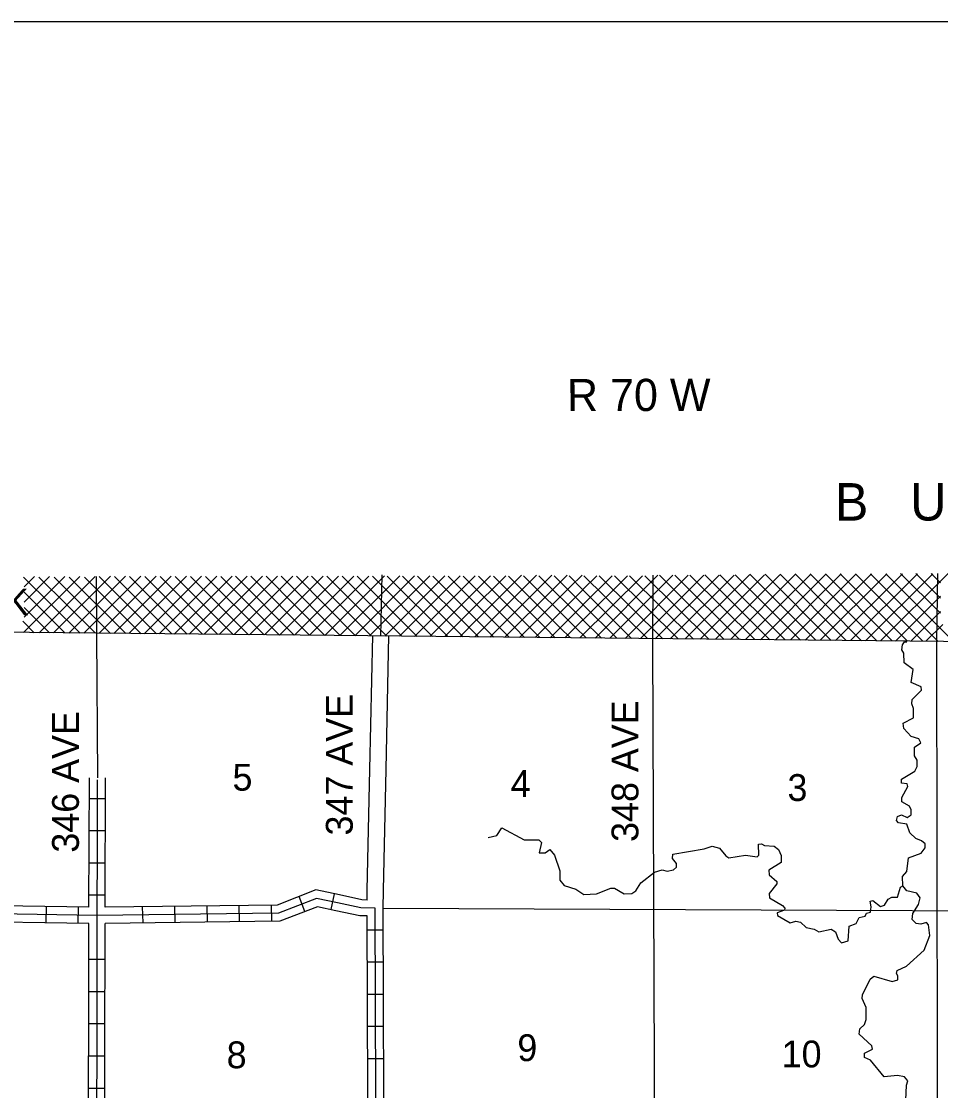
# Model space of a CAD drawing. Extents: x 1375158 to 1907859, y 15619447 to 16161288.
# Drawn here: x 1568885 to 1586014, y 16136252 to 16156185 of the extents above; entities that cross this region are included whole.
import ezdxf

# ---------------------------------------------------------------- set-up
doc = ezdxf.new("R2010")
doc.units = 0
for name, color, linetype in [('L10', 7, 'Continuous'), ('L11', 7, 'Continuous'), ('L13', 7, 'Continuous'), ('L14', 7, 'Continuous'), ('L2', 7, 'Continuous'), ('L23', 7, 'Continuous'), ('L3', 7, 'Continuous'), ('L30', 7, 'Continuous'), ('L51', 7, 'Continuous'), ('L8', 7, 'Continuous')]:
    doc.layers.add(name, color=color, linetype=linetype)

msp = doc.modelspace()

# ---------------------------------------------------------------- linework, layer by layer
at = {"layer": 'L10'}
for p, q in [((1575331, 16139990), (1575380, 16142239)), ((1575634, 16139989), (1575682, 16142239))]:
    msp.add_line(p, q, dxfattribs=at)
at = {"layer": 'L11'}
for p, q in [((1575380, 16142239), (1575435, 16144735)), ((1575682, 16142239), (1575735, 16144735))]:
    msp.add_line(p, q, dxfattribs=at)
at = {"layer": 'L13'}
for points in [[(1570310, 16142086), (1570294, 16144744)], [(1580735, 16124079), (1580652, 16144610)], [(1585960, 16132802), (1585943, 16144619)], [(1575627, 16139652), (1591118, 16139585)]]:
    msp.add_lwpolyline(points, dxfattribs=at)
at = {"layer": 'L2'}
msp.add_lwpolyline([(1591118, 16144577), (1565243, 16144827)], dxfattribs=at)
at = {"layer": 'L23'}
msp.add_line((1497554, 16156185), (1781288, 16156185), dxfattribs=at)
at = {"layer": 'L3'}
for points in [[(1585310, 16140069), (1585302, 16140244), (1585385, 16140335), (1585418, 16140594), (1585652, 16140677), (1585727, 16140777), (1585727, 16140852), (1585660, 16140910), (1585552, 16140952), (1585443, 16141060), (1585385, 16141219), (1585227, 16141244), (1585193, 16141285), (1585210, 16141360), (1585285, 16141394), (1585393, 16141344), (1585468, 16141394), (1585468, 16141485), (1585435, 16141552), (1585293, 16141635), (1585293, 16141719), (1585402, 16141919), (1585393, 16141969), (1585285, 16141985), (1585285, 16142060), (1585535, 16142210), (1585577, 16142294), (1585577, 16142410), (1585527, 16142494), (1585527, 16142652), (1585643, 16142735), (1585610, 16142810), (1585468, 16142852), (1585327, 16143002), (1585318, 16143102), (1585510, 16143202), (1585510, 16143377), (1585477, 16143460), (1585485, 16143544), (1585660, 16143719), (1585652, 16143777), (1585468, 16143860), (1585502, 16144102), (1585335, 16144227), (1585327, 16144410), (1585293, 16144469), (1585302, 16144560), (1585343, 16144619), (1585385, 16144619)], [(1577585, 16140969), (1577743, 16141010), (1577835, 16141152), (1578252, 16140927), (1578527, 16140927), (1578577, 16140877), (1578535, 16140685), (1578643, 16140685), (1578735, 16140744), (1578818, 16140644), (1578918, 16140352), (1578918, 16140177), (1579002, 16140077), (1579218, 16140010), (1579368, 16139910), (1579602, 16139919), (1579868, 16140027), (1579935, 16140027), (1580118, 16139919), (1580260, 16139927), (1580335, 16139977), (1580427, 16140127), (1580685, 16140327), (1580827, 16140369), (1580918, 16140344), (1581035, 16140369), (1581093, 16140419), (1581093, 16140485), (1581018, 16140577), (1581027, 16140660), (1581610, 16140760), (1581760, 16140810), (1581893, 16140769), (1582010, 16140627), (1582068, 16140594), (1582377, 16140644), (1582593, 16140610), (1582627, 16140644), (1582618, 16140844), (1582677, 16140852), (1582735, 16140819)], [(1582735, 16140819), (1582910, 16140810), (1582993, 16140744), (1583043, 16140635), (1583043, 16140502), (1582810, 16140360), (1582818, 16140277), (1582960, 16140152), (1582960, 16140110), (1582818, 16139927), (1582827, 16139844), (1583068, 16139702), (1583110, 16139652), (1583102, 16139619), (1582968, 16139569), (1582977, 16139519), (1583210, 16139377), (1583318, 16139410), (1583402, 16139394), (1583510, 16139294), (1583660, 16139260), (1583743, 16139210), (1583977, 16139260), (1584052, 16139210), (1584102, 16139077), (1584168, 16139010), (1584293, 16139044), (1584310, 16139319), (1584443, 16139369), (1584493, 16139477), (1584610, 16139502), (1584635, 16139560), (1584710, 16139577), (1584718, 16139677), (1584702, 16139785), (1584752, 16139794), (1584893, 16139685), (1584968, 16139710), (1585035, 16139819), (1585102, 16139860), (1585210, 16139860), (1585268, 16140044), (1585310, 16140069)], [(1585360, 16135935), (1585377, 16136352), (1585402, 16136435), (1585343, 16136510), (1585210, 16136535), (1584960, 16136510), (1584710, 16136819), (1584593, 16136869), (1584593, 16136952), (1584743, 16137027), (1584735, 16137085), (1584493, 16137302), (1584510, 16137402), (1584593, 16137485), (1584627, 16137577), (1584627, 16137802), (1584552, 16137969), (1584560, 16138035), (1584702, 16138327), (1584768, 16138385), (1585110, 16138285), (1585218, 16138319), (1585218, 16138394), (1585193, 16138435), (1585202, 16138494), (1585377, 16138569), (1585710, 16138869), (1585810, 16139144), (1585785, 16139344), (1585752, 16139385), (1585643, 16139352), (1585560, 16139369), (1585485, 16139444), (1585493, 16139552), (1585602, 16139719), (1585635, 16139844), (1585568, 16139935), (1585385, 16139977), (1585310, 16140069)]]:
    msp.add_lwpolyline(points, dxfattribs=at)
at = {"layer": 'L51'}
for points in [[(1568925, 16144791), (1569977, 16145835)], [(1569981, 16144781), (1568927, 16145827)], [(1568935, 16145077), (1569694, 16145835)], [(1568935, 16145360), (1569410, 16145835)], [(1568935, 16145644), (1569127, 16145835)], [(1570267, 16144778), (1569210, 16145827)], [(1569214, 16144788), (1570260, 16145835)], [(1569486, 16144786), (1570544, 16145844)], [(1570545, 16144776), (1569494, 16145827)], [(1569767, 16144783), (1570827, 16145844)], [(1570831, 16144773), (1569777, 16145827)], [(1570047, 16144780), (1571110, 16145844)], [(1571117, 16144770), (1570060, 16145827)], [(1570294, 16144744), (1570285, 16145835)], [(1571403, 16144767), (1570335, 16145835)], [(1570336, 16144778), (1571394, 16145844)], [(1570608, 16144775), (1571677, 16145844)], [(1571689, 16144765), (1570619, 16145835)], [(1570889, 16144772), (1571960, 16145844)], [(1571976, 16144762), (1570902, 16145835)], [(1571170, 16144770), (1572244, 16145844)], [(1572262, 16144759), (1571185, 16145835)], [(1571450, 16144767), (1572527, 16145844)], [(1572548, 16144756), (1571469, 16145835)], [(1571731, 16144764), (1572810, 16145844)], [(1572834, 16144753), (1571752, 16145835)], [(1572011, 16144761), (1573094, 16145844)], [(1573120, 16144751), (1572035, 16145835)], [(1572292, 16144759), (1573377, 16145844)], [(1573406, 16144748), (1572319, 16145835)], [(1572573, 16144756), (1573660, 16145844)], [(1573692, 16144745), (1572602, 16145835)], [(1572853, 16144753), (1573944, 16145844)], [(1573970, 16144742), (1572877, 16145844)], [(1573134, 16144751), (1574227, 16145844)], [(1574256, 16144740), (1573160, 16145844)], [(1573414, 16144748), (1574510, 16145844)], [(1574542, 16144737), (1573444, 16145844)], [(1573695, 16144745), (1574794, 16145844)], [(1574828, 16144734), (1573727, 16145844)], [(1573976, 16144742), (1575077, 16145844)], [(1575114, 16144731), (1574010, 16145844)], [(1574256, 16144740), (1575360, 16145844)], [(1575400, 16144729), (1574294, 16145844)], [(1574537, 16144737), (1575652, 16145852)], [(1575695, 16144726), (1574577, 16145844)], [(1574818, 16144734), (1575935, 16145852)], [(1575972, 16144723), (1574860, 16145844)], [(1575098, 16144732), (1576210, 16145852)], [(1576258, 16144720), (1575144, 16145844)], [(1575370, 16144729), (1576494, 16145852)], [(1576545, 16144718), (1575427, 16145844)], [(1575585, 16144727), (1575610, 16145869)], [(1575659, 16144726), (1576777, 16145852)], [(1576831, 16144715), (1575702, 16145844)], [(1576943, 16144885), (1575985, 16145844)], [(1577227, 16144885), (1576269, 16145844)], [(1577510, 16144885), (1576552, 16145844)], [(1576802, 16145594), (1577060, 16145852)], [(1577793, 16144885), (1576835, 16145844)], [(1576943, 16145452), (1577343, 16145852)], [(1577085, 16145310), (1577627, 16145852)], [(1578077, 16144885), (1577118, 16145844)], [(1577227, 16145169), (1577910, 16145852)], [(1577369, 16145027), (1578202, 16145860)], [(1578356, 16144889), (1577402, 16145844)], [(1577652, 16145027), (1578485, 16145860)], [(1578643, 16144885), (1577685, 16145844)], [(1577935, 16145027), (1578768, 16145860)], [(1578923, 16144881), (1577960, 16145844)], [(1579206, 16144890), (1578243, 16145852)], [(1579352, 16145027), (1578527, 16145852)], [(1578785, 16145594), (1579052, 16145860)], [(1579352, 16145310), (1578810, 16145852)], [(1579346, 16145588), (1579093, 16145852)], [(1579118, 16145652), (1579335, 16145860)], [(1579291, 16144691), (1580460, 16145852)], [(1579343, 16145019), (1580177, 16145852)], [(1579343, 16145302), (1579893, 16145852)], [(1579343, 16145585), (1579610, 16145852)], [(1580549, 16144679), (1579368, 16145852)], [(1579579, 16144688), (1580743, 16145860)], [(1580836, 16144676), (1579652, 16145852)], [(1579852, 16144686), (1581027, 16145860)], [(1581122, 16144673), (1579935, 16145852)], [(1580133, 16144683), (1581310, 16145860)], [(1581408, 16144671), (1580218, 16145852)], [(1580421, 16144680), (1581602, 16145860)], [(1581694, 16144668), (1580502, 16145852)], [(1580652, 16144610), (1580660, 16145860)], [(1580694, 16144677), (1581885, 16145860)], [(1581980, 16144665), (1580777, 16145860)], [(1580975, 16144675), (1582168, 16145860)], [(1582266, 16144662), (1581060, 16145860)], [(1581255, 16144672), (1582452, 16145869)], [(1582552, 16144659), (1581343, 16145860)], [(1581536, 16144669), (1582735, 16145869)], [(1582830, 16144657), (1581618, 16145869)], [(1581816, 16144667), (1583018, 16145869)], [(1583116, 16144654), (1581902, 16145869)], [(1582097, 16144664), (1583310, 16145877)], [(1583402, 16144651), (1582185, 16145869)], [(1582377, 16144661), (1583593, 16145877)], [(1583688, 16144648), (1582460, 16145877)], [(1582658, 16144658), (1583877, 16145877)], [(1583975, 16144646), (1582743, 16145877)], [(1582938, 16144656), (1584160, 16145885)], [(1584252, 16144643), (1583027, 16145877)], [(1583219, 16144653), (1584443, 16145885)], [(1584538, 16144640), (1583302, 16145885)], [(1583492, 16144650), (1584727, 16145885)], [(1584825, 16144637), (1583585, 16145885)], [(1583772, 16144648), (1585010, 16145885)], [(1585111, 16144635), (1583868, 16145885)], [(1584053, 16144645), (1585302, 16145885)], [(1585397, 16144632), (1584143, 16145885)], [(1584334, 16144642), (1585585, 16145885)], [(1585683, 16144629), (1584427, 16145885)], [(1584614, 16144640), (1585868, 16145885)], [(1585969, 16144626), (1584710, 16145885)], [(1584895, 16144637), (1586152, 16145894)], [(1586255, 16144624), (1584993, 16145885)], [(1586010, 16145152), (1585268, 16145894)], [(1586010, 16145435), (1585552, 16145894)], [(1586010, 16145719), (1585835, 16145894)], [(1585943, 16144619), (1585960, 16145894)], [(1575932, 16144724), (1576802, 16145594)], [(1577896, 16144705), (1578785, 16145594)], [(1578168, 16144702), (1579202, 16145735)], [(1578457, 16144699), (1579348, 16145590)], [(1580255, 16144682), (1579343, 16145594)], [(1569695, 16144784), (1568935, 16145544)], [(1576212, 16144721), (1576943, 16145452)], [(1585175, 16144634), (1586010, 16145469)], [(1569409, 16144787), (1568935, 16145260)], [(1576493, 16144718), (1577085, 16145310)], [(1576774, 16144715), (1577227, 16145169)], [(1578738, 16144696), (1579352, 16145310)], [(1579978, 16144684), (1579352, 16145310)], [(1585456, 16144631), (1586010, 16145185)], [(1569123, 16144789), (1568910, 16145002)], [(1577054, 16144713), (1577368, 16145027)], [(1577335, 16144710), (1577652, 16145027)], [(1577615, 16144707), (1577935, 16145027)], [(1579010, 16144694), (1579348, 16145031)], [(1579692, 16144687), (1579343, 16145035)], [(1577117, 16144712), (1576943, 16144885)], [(1577403, 16144709), (1577227, 16144885)], [(1577689, 16144707), (1577510, 16144885)], [(1577975, 16144704), (1577793, 16144885)], [(1578261, 16144701), (1578077, 16144885)], [(1578547, 16144698), (1578356, 16144889)], [(1578833, 16144695), (1578643, 16144885)], [(1579118, 16144693), (1578923, 16144882)], [(1579406, 16144690), (1579206, 16144889)], [(1585737, 16144629), (1586052, 16144944)]]:
    msp.add_lwpolyline(points, dxfattribs=at)
at = {"layer": 'L8'}
for p, q in [((1570452, 16141694), (1570152, 16141694)), ((1570452, 16141094), (1570152, 16141094)), ((1570452, 16140494), (1570152, 16140494)), ((1575327, 16139802), (1575331, 16139990)), ((1575627, 16139644), (1575634, 16139989)), ((1570452, 16139894), (1570152, 16139894)), ((1574169, 16139594), (1574060, 16139869)), ((1574660, 16139627), (1574719, 16139919)), ((1569344, 16139385), (1569352, 16139685)), ((1569944, 16139377), (1569952, 16139677)), ((1571152, 16139377), (1571144, 16139677)), ((1571752, 16139385), (1571744, 16139685)), ((1572352, 16139394), (1572344, 16139694)), ((1572952, 16139402), (1572944, 16139702)), ((1573552, 16139410), (1573544, 16139710)), ((1575327, 16139252), (1575627, 16139252)), ((1570444, 16138694), (1570144, 16138694)), ((1575327, 16138652), (1575627, 16138652)), ((1570444, 16138094), (1570144, 16138094)), ((1575335, 16138052), (1575635, 16138052)), ((1570444, 16137494), (1570144, 16137494)), ((1575335, 16137452), (1575635, 16137452)), ((1570444, 16136894), (1570144, 16136894)), ((1575335, 16136852), (1575635, 16136852)), ((1570444, 16136294), (1570144, 16136294))]:
    msp.add_line(p, q, dxfattribs=at)
for points in [[(1570144, 16139669), (1570152, 16142086)], [(1570285, 16130894), (1570302, 16142044)], [(1570444, 16139669), (1570452, 16142086)], [(1575485, 16129194), (1575494, 16134402), (1575477, 16139652), (1575210, 16139660), (1574777, 16139752), (1574385, 16139835), (1573677, 16139560), (1570294, 16139519), (1565086, 16139602), (1560752, 16139735), (1560611, 16139802), (1560519, 16139969), (1560444, 16140344), (1560286, 16140652), (1559861, 16140960)], [(1575335, 16139802), (1575227, 16139810), (1574810, 16139902), (1574369, 16139994), (1573652, 16139710), (1570444, 16139669)], [(1570144, 16139669), (1565210, 16139744)], [(1575344, 16134544), (1575327, 16139510), (1575194, 16139510), (1574744, 16139602), (1574402, 16139677), (1573702, 16139410), (1570444, 16139369)], [(1575635, 16129244), (1575644, 16134402), (1575627, 16139644)], [(1570144, 16139369), (1565202, 16139444)], [(1570135, 16134444), (1570144, 16139369)], [(1570435, 16134444), (1570444, 16139369)]]:
    msp.add_lwpolyline(points, dxfattribs=at)

# ---------------------------------------------------------------- texts
at = {"layer": 'L14'}
for s, p in [('5', (1572819, 16141844)), ('4', (1578002, 16141727)), ('3', (1583160, 16141652)), ('9', (1578127, 16136802)), ('10', (1583052, 16136685)), ('8', (1572710, 16136669))]:
    msp.add_text(s, height=500, rotation=0, dxfattribs=at).set_placement(p)
at = {"layer": 'L30'}
for s, p in [('347 AVE', (1575059, 16141008)), ('348 AVE', (1580382, 16140888)), ('346 AVE', (1569957, 16140688))]:
    msp.add_text(s, height=500, rotation=90, dxfattribs=at).set_placement(p)
at = {"layer": 'L51'}
for s, height, rotation, p in [('R 70 W', 600, 0.1105, (1579052, 16148919)), ('B   U   F   F   A   L   O       C   O   U   N   T   Y', 699.98, 0.1105, (1584043, 16146877)), ('CREEK', 500, 0, (1566719, 16145110))]:
    msp.add_text(s, height=height, rotation=rotation, dxfattribs=at).set_placement(p)

doc.saveas('drawing.dxf')
